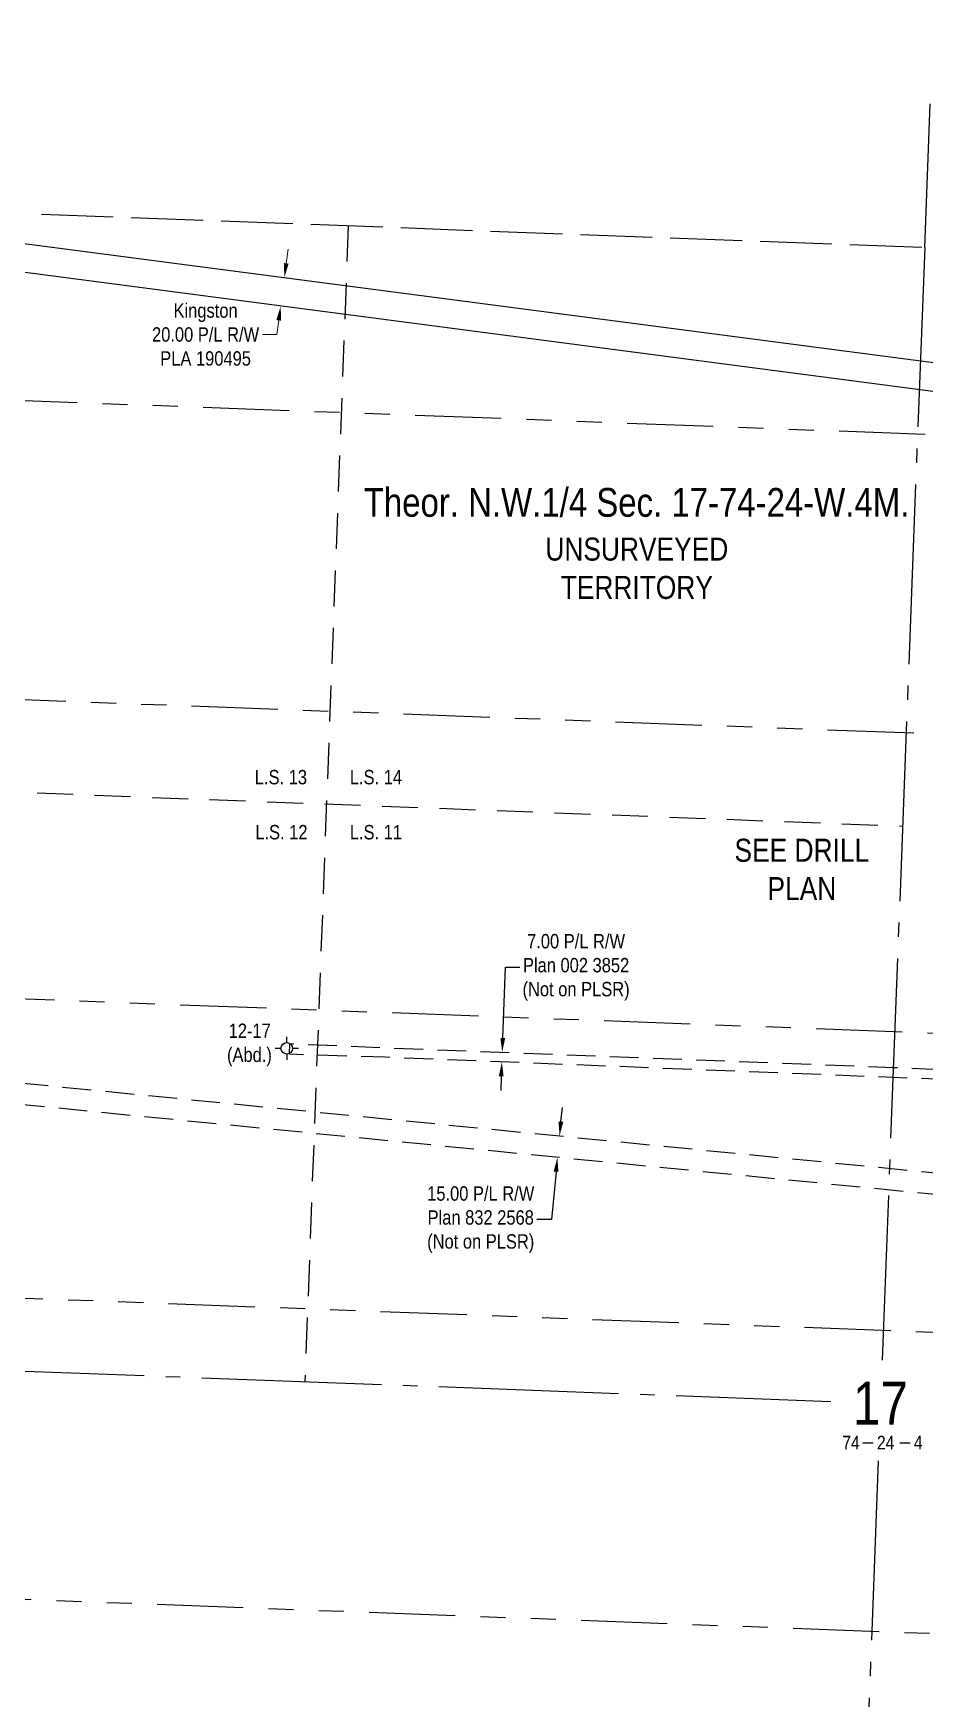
# Model space of a CAD drawing. Extents: x 329857 to 337194, y 6142471 to 6144607.
# Drawn here: x 330991 to 331611, y 6143437 to 6144595 of the extents above; entities that cross this region are included whole.
import ezdxf
from ezdxf.enums import TextEntityAlignment as Align

# ---------------------------------------------------------------- set-up
doc = ezdxf.new("R2010")
doc.units = 0
doc.header["$LTSCALE"] = 5
doc.header["$PDSIZE"] = 0.5
for name, pattern in [('foc-DRILLPATH', [14.75, 6, -1.75, 1.75, -1.75, 1.75, -1.75]), ('foc-LSD', [8, 5, -3]), ('foc-MONUMENT-BDYS', [6, 4, -2]), ('foc-QUARTERLINE', [33, 25, -3, 2, -3]), ('foc-UNSURVEYED', [12.5, 10, -2.5])]:
    doc.linetypes.add(name, pattern=pattern)
doc.layers.get('Defpoints').update_dxf_attribs({"color": 9})
for name, color, linetype in [('10', 1, 'Continuous'), ('9', 3, 'Continuous'), ('C-SYMBOL', 7, 'Continuous'), ('F-RW', 190, 'Continuous'), ('F-WS-S', 8, 'Continuous'), ('L-DETAIL-T', 3, 'Continuous'), ('L-MON-PLAN', 7, 'foc-MONUMENT-BDYS'), ('L-QSEC', 8, 'foc-QUARTERLINE'), ('L-SECLBL', 7, 'Continuous'), ('L-SECTION-LSD', 7, 'foc-LSD'), ('L-TITLEDB-T', 4, 'Continuous'), ('L-UNS-T', 3, 'Continuous'), ('L-USEC', 7, 'foc-UNSURVEYED'), ('P-PDRILLPATH', 12, 'foc-DRILLPATH')]:
    doc.layers.add(name, color=color, linetype=linetype)
doc.layers.add('F-RW-T', color=190, linetype='Continuous', lineweight=9)
doc.layers.add('F-WS-T', color=190, linetype='Continuous', lineweight=9)
doc.styles.add('100L', font='ARIALN.TTF', dxfattribs={"height": 11})
doc.styles.add('175L', font='ARIALN.TTF', dxfattribs={"height": 20})
doc.styles.add('80CG', font='ARIALN.TTF', dxfattribs={"height": 10})
doc.styles.add('80L', font='ARIALN.TTF', dxfattribs={"height": 10})
doc.styles.add('SIMPLEX', font='ARIALN.TTF')
doc.dimstyles.new('Compass 5 000', dxfattribs={"dimscale": 5, "dimtxt": 9, "dimasz": 2, "dimexe": 0.2, "dimexo": 0.0625, "dimgap": 0.5, "dimtad": 0, "dimtih": 1, "dimtoh": 1, "dimzin": 0, "dimdsep": 46, "dimtxsty": '80CG', "dimcen": 0.1, "dimse1": 1, "dimse2": 1, "dimclrd": 256, "dimclrt": 256, "dimaunit": 1, "dimadec": 4, "dimazin": 0, "dimtfac": 0.06, "dimtofl": 0, "dimtmove": 0, "dimatfit": 1, "dimfxl": 0.2, "dimtolj": 1, "dimtzin": 0, "dimlwd": -1, "dimarcsym": 0})

# ---------------------------------------------------------------- blocks, each defined once
blk = doc.blocks.new('L-SECLBL')
at = {"layer": '9', "color": 7}
for p, q in [((-5.1, -27.8), (-12.3, -27.8)), ((20.7, -27.8), (13.5, -27.8))]:
    blk.add_line(p, q, dxfattribs=at)
at = {"layer": '10', "color": 2, "style": 'SIMPLEX'}
blk.add_attdef('SEC', text='', height=30, dxfattribs=at).set_placement((0, 0), align=Align.MIDDLE)
at = {"layer": '10', "color": 5, "style": '80L'}
blk.add_attdef('TWP', text='', height=9.5, dxfattribs=at).set_placement((-14.4, -27.4), align=Align.MIDDLE_RIGHT)
blk.add_attdef('RGE', text='', height=9.5, dxfattribs=at).set_placement((3.6, -27.4), align=Align.MIDDLE_CENTER)
blk.add_attdef('MER', text='', height=9.5, dxfattribs=at).set_placement((23.2, -27.4), align=Align.MIDDLE_LEFT)
blk = doc.blocks.new('*D415')
at = {"layer": 'Defpoints', "color": 0, "transparency": 16777216}
for p in [(331163, 6144405.3), (331472.2, 6144385), (331469.6, 6144365.1)]:
    blk.add_point(p, dxfattribs=at)
at = {"layer": 'F-RW-T', "transparency": 16777216}
for p, q in [((331166.9, 6144435), (331168.2, 6144445)), ((331160.4, 6144385.5), (331150.4, 6144385.5)), ((331161.7, 6144395.4), (331160.4, 6144385.5))]:
    blk.add_line(p, q, dxfattribs=at)
for points in [[(331165.2, 6144435.3), (331168.5, 6144434.8), (331165.6, 6144425.1)], [(331160, 6144395.6), (331163.3, 6144395.2), (331163, 6144405.3)]]:
    blk.add_solid(points, dxfattribs=at)
at = {"layer": 'F-RW-T', "transparency": 16777216, "insert": (331110.8, 6144385.5), "char_height": 10, "attachment_point": 5, "style": '80CG'}
blk.add_mtext('\\A1;Kingston\\P20.00 P/L R/W\\PPLA 190495', dxfattribs=at)
blk = doc.blocks.new('*D417')
at = {"layer": 'Defpoints', "color": 0, "linetype": 'Continuous', "transparency": 16777216}
for p in [(331106.7, 6143852.7), (331105.2, 6143837.8), (331355.4, 6143813.2)]:
    blk.add_point(p, dxfattribs=at)
at = {"layer": 'L-TITLEDB-T', "transparency": 16777216}
for p, q in [((331357.9, 6143838.1), (331358.9, 6143848)), ((331354.5, 6143803.2), (331351.2, 6143769.9)), ((331351.2, 6143769.9), (331341.2, 6143769.9))]:
    blk.add_line(p, q, dxfattribs=at)
at = {"layer": 'L-TITLEDB-T', "linetype": 'Continuous', "transparency": 16777216}
for points in [[(331356.2, 6143838.2), (331359.5, 6143837.9), (331356.9, 6143828.1)], [(331352.8, 6143803.4), (331356.1, 6143803.1), (331355.4, 6143813.2)]]:
    blk.add_solid(points, dxfattribs=at)
at = {"layer": 'L-TITLEDB-T', "linetype": 'Continuous', "transparency": 16777216, "insert": (331302.1, 6143769.9), "char_height": 10, "attachment_point": 5, "style": '80CG'}
blk.add_mtext('\\A1;15.00 P/L R/W\\PPlan 832 2568\\P(Not on PLSR)', dxfattribs=at)
blk = doc.blocks.new('*D419')
at = {"layer": 'Defpoints', "color": 0, "linetype": 'Continuous', "transparency": 16777216}
for p in [(331317, 6143886.3), (331341, 6143878.6), (331341.3, 6143885.3)]:
    blk.add_point(p, dxfattribs=at)
at = {"layer": 'L-TITLEDB-T', "transparency": 16777216}
for p, q in [((331317.4, 6143896.3), (331319.3, 6143945.4)), ((331319.3, 6143945.4), (331329.3, 6143945.4)), ((331316.4, 6143869.6), (331316, 6143859.6))]:
    blk.add_line(p, q, dxfattribs=at)
at = {"layer": 'L-TITLEDB-T', "linetype": 'Continuous', "transparency": 16777216}
for points in [[(331315.8, 6143896.3), (331319.1, 6143896.2), (331317, 6143886.3)], [(331314.7, 6143869.6), (331318, 6143869.5), (331316.8, 6143879.6)]]:
    blk.add_solid(points, dxfattribs=at)
at = {"layer": 'L-TITLEDB-T', "linetype": 'Continuous', "transparency": 16777216, "insert": (331368.4, 6143945.4), "char_height": 10, "attachment_point": 5, "style": '80CG'}
blk.add_mtext('\\A1;7.00 P/L R/W\\PPlan 002 3852\\P(Not on PLSR)', dxfattribs=at)
blk = doc.blocks.new('GABD')
for p, q in [((-0.81, 0), (-1.62, 0)), ((0, 0.81), (0, 1.62)), ((1.62, 0), (0.81, 0)), ((0, -0.81), (0, -1.62))]:
    blk.add_line(p, q)
blk.add_circle((0, 0), 0.8)

msp = doc.modelspace()

# ---------------------------------------------------------------- linework, layer by layer
at = {"layer": 'F-RW', "flags": 128}
for points in [[(331706.545, 6144334.08), (330824.162, 6144449.689), (330794.122, 6144453.625), (330544.706, 6144486.296), (330341.232, 6144512.961), (330311.372, 6144544.856), (330313.025, 6144595.057)], [(330333.012, 6144594.304), (330331.634, 6144552.477), (330350.932, 6144531.863), (330760.664, 6144478.178), (330794.893, 6144473.694), (330824.934, 6144469.758), (331707.312, 6144354.148)]]:
    msp.add_lwpolyline(points, dxfattribs=at)
at = {"layer": 'L-MON-PLAN', "flags": 128}
for points in [[(331685.381, 6143780.712), (330691.183, 6143878.556), (330266.056, 6143928.331), (330267.801, 6143943.226), (330692.79, 6143893.467), (331685.956, 6143795.742)], [(331688.594, 6143864.732), (331589.004, 6143868.747), (331235.749, 6143882.804), (331169.147, 6143884.93), (331169.356, 6143892.347), (331236.025, 6143889.413), (331589.284, 6143875.708), (331688.862, 6143871.72)]]:
    msp.add_lwpolyline(points, dxfattribs=at)
at = {"layer": 'L-QSEC', "flags": 128}
for points in [[(331610.773, 6144446.155), (331614.594, 6144546.065)], [(331610.773, 6144446.155), (331581.171, 6143672.155)], [(330778.364, 6143672.345), (331545.601, 6143643.474)], [(331578.497, 6143602.218), (331549.45, 6142838.235)]]:
    msp.add_lwpolyline(points, dxfattribs=at)
at = {"layer": 'L-SECTION-LSD', "flags": 128}
for points in [[(331210.018, 6144461.24), (331179.763, 6143657.24)], [(330793.812, 6144074.326), (331595.38, 6144043.67)]]:
    msp.add_lwpolyline(points, dxfattribs=at)
at = {"layer": 'L-USEC', "flags": 128}
msp.add_lwpolyline([(330809.262, 6144476.324), (331610.773, 6144446.156)], dxfattribs=at)
at = {"layer": 'P-PDRILLPATH', "ltscale": 2, "flags": 128}
for points in [[(330814.262, 6144346.063), (332352.694, 6144288.425)], [(330798.288, 6143930.433), (332336.874, 6143872.789)], [(330790.302, 6143722.618), (332328.964, 6143664.971)], [(330782.264, 6143513.454), (332320.994, 6143455.57)]]:
    msp.add_lwpolyline(points, dxfattribs=at)

# ---------------------------------------------------------------- block references
at = {"layer": 'F-WS-S', "xscale": 4.99924415, "yscale": 4.99924415, "zscale": 4.99924415}
msp.add_blockref('GABD', (331167.215, 6143889.032), dxfattribs=at)
at = {"layer": 'L-SECLBL', "xscale": 0.99984883, "yscale": 0.99984883, "zscale": 0.99984883}
msp.add_blockref('L-SECLBL', (331580.025, 6143642.178), dxfattribs=at).add_auto_attribs({'SEC': '17', 'TWP': '74', 'RGE': '24', 'MER': '4'})

# ---------------------------------------------------------------- texts
at = {"layer": 'C-SYMBOL', "color": 3, "style": '175L'}
msp.add_text('Theor. N.W.1/4 Sec. 17-74-24-W.4M.', height=19.99698, dxfattribs=at).set_placement((331410.452, 6144252.784), align=Align.BOTTOM_CENTER)
at = {"layer": 'F-WS-T', "insert": (331125.301, 6143906.249), "char_height": 9.99849, "attachment_point": 1, "style": '80L'}
msp.add_mtext_dynamic_manual_height_columns('\\pi1.5334;12-17\\P\\pi0.39101;(Abd.)', width=30.59333, gutter_width=49.992, heights=[0], dxfattribs=at)
at = {"layer": 'L-DETAIL-T', "insert": (331525.374, 6144013.505), "char_height": 15.99758, "width": 109.45859, "attachment_point": 5, "style": '80CG'}
msp.add_mtext('SEE DRILL PLAN', dxfattribs=at)
at = {"layer": 'L-UNS-T', "color": 3, "insert": (331410.614, 6144222.853), "char_height": 15.99758, "attachment_point": 5, "style": '80L'}
msp.add_mtext_dynamic_manual_height_columns('UNSURVEYED TERRITORY', width=126.39464, gutter_width=47.493, heights=[0], dxfattribs=at)

# ---------------------------------------------------------------- dimensions: what is measured, and where the dimension line sits
at = {"layer": 'F-RW-T'}
dim = msp.add_linear_dim(base=(331162.963, 6144405.292), p1=(331472.155, 6144384.962), p2=(331469.557, 6144365.131), angle=262.537262, text='Kingston\\P20.00 P/L R/W\\PPLA 190495', dimstyle='Compass 5 000', dxfattribs=at)
dim.commit()
dim.dimension.update_dxf_attribs({"geometry": '*D415', "text_midpoint": (331110.829, 6144385.461), "dimtype": 161})
at = {"layer": 'L-TITLEDB-T', "linetype": 'Continuous'}
for base, p1, p2, angle, text, picture, middle in [((331317.03, 6143886.27), (331341.016, 6143878.615), (331341.276, 6143885.33), 87.778273, '7.00 P/L R/W\\PPlan 002 3852\\P(Not on PLSR)', '*D419', (331368.378, 6143945.447)), ((331355.442, 6143813.183), (331106.692, 6143852.74), (331105.223, 6143837.808), 264.379352, '15.00 P/L R/W\\PPlan 832 2568\\P(Not on PLSR)', '*D417', (331302.096, 6143769.864))]:
    dim = msp.add_linear_dim(base=base, p1=p1, p2=p2, angle=angle, text=text, dimstyle='Compass 5 000', dxfattribs=at)
    dim.commit()
    dim.dimension.update_dxf_attribs({"geometry": picture, "text_midpoint": middle, "dimtype": 161})

# ---------------------------------------------------------------- next in the draw order: texts
at = {"layer": 'L-SECTION-LSD', "attachment_point": 1, "style": '100L', "bg_fill": 3, "box_fill_scale": 1.5, "bg_fill_color": 256, "bg_fill_transparency": 0}
for s, width, insert, char_height in [('\\pi1.88168;L.S. 13', 36.82865, (331143.135, 6144082.678), 9.99849), ('L.S. 14', 36.99261, (331211.084, 6144082.678), 9.9985), ('\\pi2.22735;L.S. 12', 37.10611, (331143.135, 6144044.399), 9.99849), ('L.S. 11', 36.44399, (331211.084, 6144044.399), 9.9985)]:
    msp.add_mtext_dynamic_manual_height_columns(s, width=width, gutter_width=54.992, heights=[0], dxfattribs=dict(at, insert=insert, char_height=char_height))

# ---------------------------------------------------------------- next in the draw order: linework, layer by layer
at = {"layer": 'P-PDRILLPATH', "ltscale": 2, "flags": 128}
msp.add_lwpolyline([(330806.275, 6144138.248), (332344.784, 6144080.607)], dxfattribs=at)

doc.saveas('drawing.dxf')
